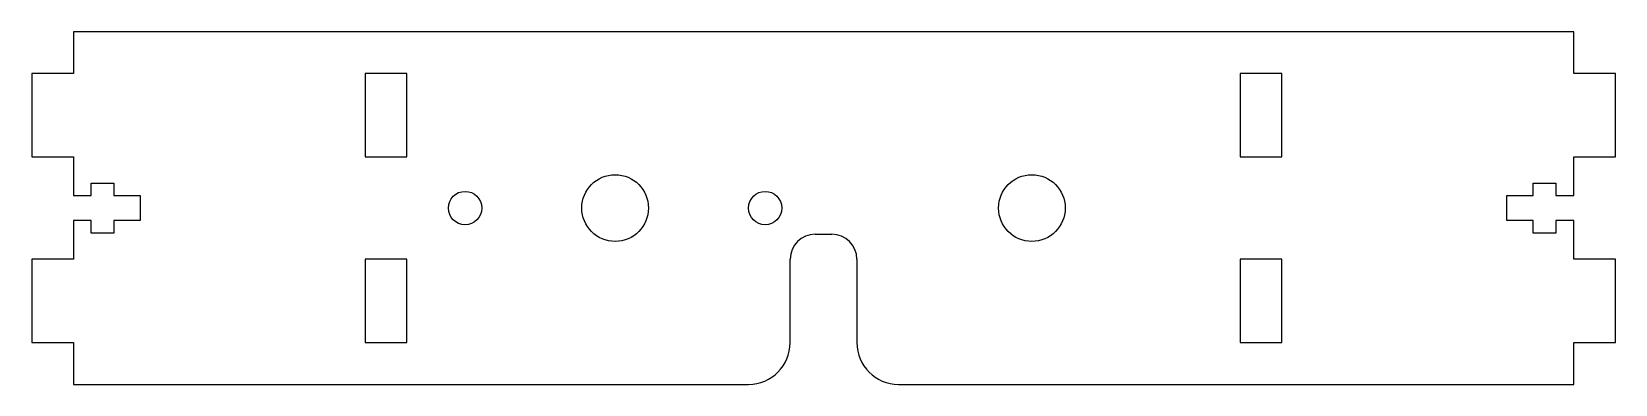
# Model space of a CAD drawing. Header units: millimetres. Extents: x -92 to 98, y -35 to 7.
import ezdxf

# ---------------------------------------------------------------- set-up
doc = ezdxf.new("R2010")
doc.units = ezdxf.units.MM

msp = doc.modelspace()

# ---------------------------------------------------------------- linework, layer by layer
at = {"color": 7, "linetype": 'Continuous', "lineweight": 25}
for p, q in [((-87.47, 7.25), (-87.47, 2.25)), ((92.53, 7.25), (-87.47, 7.25)), ((92.53, 2.25), (92.53, 7.25)), ((-92.47, 2.25), (-92.47, -7.75)), ((-87.47, 2.25), (-92.47, 2.25)), ((-47.47, 2.25), (-52.47, 2.25)), ((-52.47, 2.25), (-52.47, -7.75)), ((-47.47, -7.75), (-47.47, 2.25)), ((57.53, 2.25), (52.53, 2.25)), ((52.53, 2.25), (52.53, -7.75)), ((57.53, -7.75), (57.53, 2.25)), ((97.53, 2.25), (92.53, 2.25)), ((97.53, -7.75), (97.53, 2.25)), ((-92.47, -7.75), (-87.47, -7.75)), ((-87.47, -7.75), (-87.47, -12.4)), ((-52.47, -7.75), (-47.47, -7.75)), ((52.53, -7.75), (57.53, -7.75)), ((92.53, -7.75), (97.53, -7.75)), ((92.53, -12.4), (92.53, -7.75)), ((-85.32, -10.9), (-82.62, -10.9)), ((-85.32, -12.4), (-85.32, -10.9)), ((-82.62, -10.9), (-82.62, -12.4)), ((87.68, -10.9), (90.38, -10.9)), ((87.68, -12.4), (87.68, -10.9)), ((90.38, -10.9), (90.38, -12.4)), ((-87.47, -12.4), (-85.32, -12.4)), ((-82.62, -12.4), (-79.47, -12.4)), ((-79.47, -12.4), (-79.47, -15.39)), ((84.53, -12.4), (87.68, -12.4)), ((84.53, -15.39), (84.53, -12.4)), ((90.38, -12.4), (92.53, -12.4)), ((-87.47, -15.39), (-87.47, -20.05)), ((-85.32, -15.39), (-87.47, -15.39)), ((-85.32, -16.9), (-85.32, -15.39)), ((-82.62, -16.9), (-85.32, -16.9)), ((-82.62, -15.39), (-82.62, -16.9)), ((-79.47, -15.39), (-82.62, -15.39)), ((1.53, -17.05), (3.53, -17.05)), ((87.68, -15.39), (84.53, -15.39)), ((87.68, -16.9), (87.68, -15.39)), ((90.38, -16.9), (87.68, -16.9)), ((90.38, -15.39), (90.38, -16.9)), ((92.53, -15.39), (90.38, -15.39)), ((92.53, -20.05), (92.53, -15.39)), ((-92.47, -20.05), (-92.47, -30.05)), ((-87.47, -20.05), (-92.47, -20.05)), ((-47.47, -20.05), (-52.47, -20.05)), ((-52.47, -20.05), (-52.47, -30.05)), ((-47.47, -30.05), (-47.47, -20.05)), ((-1.47, -30.05), (-1.47, -20.05)), ((6.53, -20.05), (6.53, -30.05)), ((57.53, -20.05), (52.53, -20.05)), ((52.53, -20.05), (52.53, -30.05)), ((57.53, -30.05), (57.53, -20.05)), ((97.53, -20.05), (92.53, -20.05)), ((97.53, -30.05), (97.53, -20.05)), ((-92.47, -30.05), (-87.47, -30.05)), ((-87.47, -30.05), (-87.47, -35.05)), ((-52.47, -30.05), (-47.47, -30.05)), ((52.53, -30.05), (57.53, -30.05)), ((92.53, -30.05), (97.53, -30.05)), ((92.53, -35.05), (92.53, -30.05)), ((-87.47, -35.05), (-6.47, -35.05)), ((11.53, -35.05), (92.53, -35.05))]:
    msp.add_line(p, q, dxfattribs=at)
for centre, radius in [((-22.47, -13.9), 4), ((27.53, -13.9), 4), ((-40.47, -13.9), 2), ((-4.47, -13.9), 2)]:
    msp.add_circle(centre, radius, dxfattribs=at)
for centre, radius, start, end in [((1.53, -20.05), 3, 90, 180), ((3.53, -20.05), 3, 0, 90), ((-6.47, -30.05), 5, 270, 0), ((11.53, -30.05), 5, 180, 270)]:
    msp.add_arc(centre, radius, start, end, dxfattribs=at)

doc.saveas('drawing.dxf')
